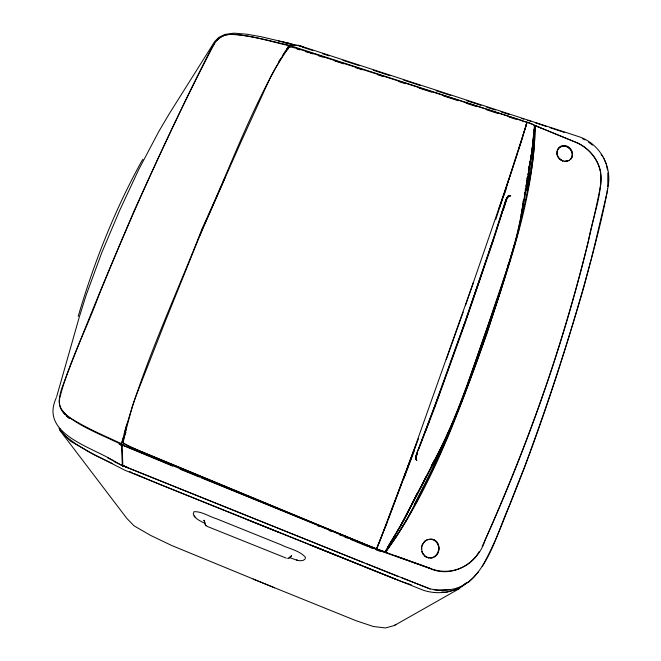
<?xml version="1.0" encoding="UTF-8"?>
<svg xmlns="http://www.w3.org/2000/svg" width="661" height="661" viewBox="0 0 661 661"><rect width="100%" height="100%" fill="white"/><g stroke="black" fill="none" stroke-linecap="round" stroke-linejoin="round"><path stroke-width="0.99" d="M532.832 141.892L531.642 154.17L520.356 220.658L516.985 236.151L509.705 261.169L499.766 291.658L467.377 384.9L455.346 416.686L441.325 447.629L402.648 522.33L384.95 551.836L376.473 548.936L138.38 450.348L125.648 444.547L123.4 442.92L122.905 441.416L123.425 439.482M505.202 201.712L492.982 239.91L464.906 322.097L433.889 408.258L416.595 453.801L415.769 457.809L416.463 460.312L415.868 457.503L417.215 453.008M439.73 392.965L416.868 453.405L415.777 458.164L416.86 460.387L415.802 458.742L416.595 453.801M534.361 130.936L532.345 158.062L526.743 190.137M59.779 428.444L60.052 430.592L126.871 518.464L134.026 525.801L150.402 535.311L171.819 545.556L274.654 587.819M288.865 47.551L288.94 45.634C269.225 41.312 249.635 34.603 229.284 34.43C220.65 34.612 214.974 41.891 211.14 48.782C184.245 101.604 159.276 155.418 134.786 209.388C109.503 268.366 84.74 327.625 62.043 387.643C59.366 395.807 56.838 406.127 63.795 412.968C80.518 427.403 101.951 434.723 121.45 444.564L122.616 446.117M289.237 46.477L289.287 45.328C271.919 41.255 254.609 36.644 236.861 34.521C229.797 33.942 221.584 34.504 216.866 40.552M438.73 548.523C438.846 552.993 435.326 557.43 430.798 557.884M289.807 47.46L289.89 45.526L298.574 45.336L579.581 136.901C599.849 144.04 612.193 165.936 608.004 187.055C602.031 221.071 592.38 254.386 583.671 287.783C561.99 361.418 538.517 434.665 509.383 505.731C497.403 531.791 491.049 562.519 468.509 582.077M421.644 546.92L421.528 549.357L421.627 546.887L423.668 542.408M607.79 186.542L607.806 172.951M534.022 129.267L532.741 144.602M532.146 150.782L534.485 125.226L526.966 122.219L296.971 48.41L289.815 46.791L288.584 47.286L285.089 52.781M557.231 150.923C555.909 156.558 561.511 162.309 567.163 161.119M532.146 150.667L532.196 150.047M532.725 144.66L532.303 148.675M416.042 456.164L415.86 459.139M607.079 192.136L607.599 188.41M532.295 148.915L531.758 152.484M531.799 152.179L535.005 125.54L534.485 125.226M507.879 196.895L508.16 196.119L510.664 195.846L508.16 196.119L505.235 202.2L506.433 198.829L508.111 196.218L506.334 199.151L507.425 197.127L509.201 195.871L507.251 197.259L506.318 199.457L493.503 239.993L465.468 322.138L434.467 408.234L418.62 449.356M523.231 201.423C517.935 242.951 502.054 282.024 489.355 321.618M531.642 153.178L531.114 156.26M376.729 548.663L381.744 536.203M205.026 522.173L204.91 524.214L206.034 525.85M522.545 205.274L522.843 203.571M523.14 201.878L523.446 200.176M525.867 186.402L526.214 184.444M526.569 182.411L526.933 180.379M527.114 179.362L527.577 176.735M528.494 171.521L528.949 168.935L528.412 171.513M529.122 167.977L529.626 165.11M529.792 164.151L530.378 160.846L529.734 164.135M530.527 160.02L531.973 151.84M522.454 205.703L522.76 203.976M524.479 194.144L524.817 192.227M525.148 190.318L525.503 188.327M526.478 182.75L526.784 181.015M527.09 179.263L527.561 176.57M527.875 174.785L528.18 173.025M528.486 171.265L529.651 164.622M529.8 163.771L530.246 161.243M530.395 160.392L530.965 157.12M526.445 182.411L526.817 180.379M527.156 178.478L527.47 176.727M529.048 167.968L529.56 165.093M530.477 160.003L531.799 152.658M529.684 172.628L521.174 214.817M531.171 155.938L531.469 154.302M531.138 155.88L531.452 154.211M528.395 170.563L528.717 168.836M529.081 166.927L529.436 165.01M529.767 163.226L530.238 160.747M530.386 159.921L530.99 156.715M78.172 316.421C93.903 262.855 114.576 210.215 141.644 161.276L142.916 159.301M606.947 193.07L593.983 248.098M495.725 219.634L521.537 140.958L526.966 122.219L525.826 126.144M291.501 555.851L290.823 556.736M591.339 258.658L593.743 249.065M517.803 233.3L512.878 251.213M518.298 231.367C525.792 198.655 534.6 165.63 534.865 131.845C538.492 121.888 525.545 123.276 520.174 119.955L289.89 45.526M416.157 457.098L417.479 452.975M591.099 259.616C572.277 330.368 549.291 399.996 523.958 468.666C510.209 501.261 499.642 535.509 482.224 566.403M126.813 424.089L124.194 433.93M125.193 432.905L132.365 406.3L135.389 397.525L165.2 321.552L202.861 228.169L241.215 141.454L270.762 76.569L275.604 67.695L288.584 47.286M514.869 243.256C494.304 313.306 471.789 383.264 440.705 449.439L403.078 521.397L385.47 552.191M122.88 438.83L121.566 443.738L122.715 445.795L123.557 442.994M122.905 441.416L126.325 428.667M526.652 123.334L526.842 122.649M503.302 210.338L507.185 197.928M416.166 455.867L416.868 453.405M525.148 128.804L526.71 123.425M518.257 150.468L526.338 124.4M525.09 128.788L504.797 191.516M512.597 252.155L501.154 289.411L486.331 334.003M124.516 437.078L123.111 441.779L123.574 443.234L130.531 447.1L369.061 546.06L385.446 552.224M125.086 435.194L125.929 432.368M56.392 397.575C39.247 433.806 91.482 446.77 113.956 461.056M502.74 210.198L499.278 221.369M56.689 396.6L79.452 316.479L86.104 295.277L101.802 252.593L119.691 210.355L138.752 169.513L158.913 131.291L169.423 113.518L214.718 41.486L218.816 37.388L224.922 34.413L233.92 33.149L246.685 34.215L260.69 36.628L289.576 43.419M422.379 544.515L421.544 546.895L421.991 551.819M496.601 229.4L506.433 198.829M507.888 265.656L508.813 262.781M415.868 457.503L416.38 459.833M504.12 195.202L506.739 187.121M507.747 182.833L517.58 152.683M509.102 178.478L499.394 207.926M507.615 183.023L465.501 305.374M488.512 253.642L496.692 229.417M493.213 239.951L466.443 318.123M489.561 320.99C472.119 370.127 456.743 420.454 431.228 466.187M483.455 268.787L470.558 306.44M503.467 195.449L499.08 208.116M473.268 282.817L412.241 454.636M468.236 313.19L451.174 360.947M463.179 312.091L446.249 359.576M485.992 334.953L462.336 400.186L448.488 434.814L437.574 459.395L421.28 492.767L406.961 519.637L397.352 535.113L385.132 552.348L201.233 477.804M465.154 322.097L461.989 331.012M380.009 540.301L413.72 450.472M445.522 376.654L451.273 360.939M445.63 376.646L434.054 408.234M388.222 519.216L407.217 468.55M409.795 461.403L410.977 458.147M415.802 445.266L407.143 468.575M376.795 548.258L376.473 548.936L386.379 524.52L418.454 438.706M409.894 461.378L403.491 478.324M557.132 151.286L557.909 149.089M414.389 450.579L403.904 478.424M387.354 521.678L381.612 536.253M425.767 430.592L429.551 420.627M287.56 558.405L288.981 558.124L289.361 557.107M455.057 416.661L456.164 413.786M377.233 547.333L380.083 540.293M199.382 236.605L224.889 178.173M448.398 432.748L449.15 430.906M376.704 548.382L377.092 547.457M451.67 424.775L453.553 420.297M447.266 435.508L431.939 469.45L414.191 504.888M506.318 199.457L507.251 197.259L509.598 195.896L508.16 196.119L507.185 197.457L508.978 195.887M447.72 433.831L449.397 430.154M540.624 127.846L534.799 125.474L534.592 125.912M534.832 125.904L534.881 125.797M534.782 125.507L535.08 125.582M482.183 546.515C526.908 448.232 562.998 345.893 588.464 240.918C592.355 217.965 602.51 195.317 600.527 171.753C598.056 157.938 587.356 146.725 574.5 141.735L534.881 125.499M444.779 440.259L438.045 453.686M415.86 458.751L416.124 458.23M423.957 486.513C413.398 507.929 402.095 529.073 387.949 548.366M410.555 506.483L400.888 525.206L387.677 547.077M411.382 504.839L413.86 499.923M414.703 498.262L417.669 492.371M401.987 523.248L408.143 511.399M406.028 515.654L411.142 505.657M411.563 504.839L414.497 499.121M414.926 498.278L421.123 486.182M421.561 485.331L423.742 481.068M424.18 480.217L425.924 476.821M431.98 464.997L434.335 460.411M403.565 520.513L411.225 505.657M411.646 504.839L429.633 469.963M430.08 469.095L435.021 459.535M435.872 457.883L437.574 454.586M506.293 199.308L507.425 197.127L509.201 195.871M403.061 521.248L403.945 519.596M287.593 49.823L288.551 48.121M401.888 523.529L402.318 522.785M286.94 48.782L288.94 45.634C252.932 102.653 230.739 167.167 202.349 228.078C174.578 299.549 140.933 369.317 121.566 443.738C104.174 435.649 86.393 428.171 70.149 417.892C63.853 413.687 57.912 406.953 59.54 398.831C68.504 362.914 86.277 329.699 98.985 295.004C133.679 209.694 171.62 125.491 214.271 43.89M398.228 529.75L402.367 522.801M422.288 544.548L425.387 540.69M282.9 55.127L284.924 51.946M278.802 61.531L280.859 58.317M291.319 555.752L288.981 558.124M479.06 551.72C469.632 568.741 447.621 575.888 429.89 568.212L395.27 555.769M386.743 550.084L387.544 548.936M385.132 552.348L385.479 551.869M305.134 558.644L305.506 557.363C299.474 550.382 289.196 548.919 281.231 544.838L216.494 518.761C209.066 516.555 201.803 511.292 193.921 511.688L193.673 512.969M304.919 559.322C300.615 562.891 294.327 558.892 289.708 557.694M385.95 551.819C432.757 486.281 459.709 409.002 486.827 333.921C508.21 266.466 534.187 197.738 535.088 126.069M570.236 159.475C572.98 156.781 572.74 152.005 570.212 149.262M570.352 159.516C577.119 152.79 565.783 141.297 558.917 147.89M557.793 149.485C560.107 145.47 566.039 145.139 569.228 148.279M478.415 571.939L473.846 577.268L468.69 581.969L462.766 585.82M435.095 556.331C440.49 552.365 440.052 543.012 433.996 539.93M423.643 542.541L425.32 540.863L428.782 539.376M385.735 551.753L385.28 552.175L387.206 552.869M465.658 583.225C454.363 593.033 437.433 594.842 423.478 590.306L364.418 566.708M466.063 565.527L467.418 564.362M467.459 582.159L458.891 588.811L445.82 592.396L441.796 591.917M253.138 579.102L356.105 620.729L373.44 626.529L385.545 627.95L394.32 625.529L395.799 624.389M568.683 160.59C576.062 157.161 571.947 145.726 564.519 145.635C556.479 144.974 554.249 156.715 561.015 160.177M425.271 540.748L427.419 539.516M394.32 625.529L458.858 588.926M456.429 588.307L462.94 585.72M569.022 160.425L564.899 161.441M568.774 160.648L564.932 161.507M430.823 558.016C441.011 557.471 441.978 540.624 431.815 539.202M433.236 557.562L428.526 557.892M427.295 539.583L431.972 539.136M456.602 588.207C449.133 590.306 441.259 590.86 433.575 589.744M450.083 589.629L438.226 590.141L429.939 588.943L366.929 563.841M289.287 45.328C291.832 44.518 297.153 46.138 298.574 45.336L303.473 47.171L298.565 45.469M430.038 557.843L426.37 557.049L422.999 553.943M429.518 539.211L431.013 539.293M123.747 465.98L122.905 465.856L126.383 466.806M296.574 559.983L297.582 560.206M297.979 45.559L278.405 40.957M293.104 44.518L283.429 42.254L289.535 43.692M124.342 445.944L158.871 460.345M124.483 466.245L122.872 465.807L128.284 467.74L122.839 465.757L122.103 444.82L375.134 548.969L429.807 568.46C452.521 578.755 478.209 563.139 485.017 540.31C510.788 482.166 534.071 422.9 553.811 362.426C572.434 304.688 588.505 246.057 600.436 186.559C604.418 167.696 592.347 148.155 574.492 141.743L535.575 125.78M527.726 120.376L528.833 120.699M296.938 49.021L299.788 49.881M286.287 558.14L207.414 526.503L206.273 525.586M521.479 118.451L523.909 119.203M305.465 51.608L308.216 52.467M310.059 53.045L312.81 53.913M529.758 120.98L530.882 121.335M318.412 55.689L323.097 57.185M334.846 60.969L343.662 63.811M355.411 67.587L362.269 69.793M377.935 74.842L382.835 76.42M398.5 81.46L405.358 83.666M419.066 88.078L431.798 92.176M443.548 95.961L458.238 100.687M466.071 103.215L476.845 106.677M486.636 109.833L497.411 113.295M509.16 117.08L516.018 119.286M506.673 113.717L509.3 114.568M302.325 47.096L308.943 49.253M309.885 49.558L312.81 50.517M322.518 53.681L329.178 55.846M342.885 60.316L359.567 65.753M373.3 70.231L389.982 75.676M403.714 80.155L420.396 85.591M436.095 90.706L450.81 95.506M466.509 100.621L475.342 103.504M476.325 103.827L481.068 105.372M486.769 107.231L495.312 110.015M501.005 111.874L505.797 113.428M430.088 588.844L402.037 577.921M550.026 127.697L564.676 132.522M125.119 466.327L126.73 466.864M535.36 122.814L546.432 126.507M426.337 557.165L428.659 557.958M411.332 584.811L401.698 581.614L247.627 519.81M431.765 539.335C435.748 540.07 438.45 543.805 438.764 547.713M378.042 550.572L380.934 551.563M386.148 552.489L429.89 568.212M376.167 549.911L377.076 550.241M395.765 579.292L125.193 470.384L88.938 451.843L75.594 443.795L64.836 435.673L58.994 428.212M384.95 551.836L385.561 552.075M398.591 576.714L122.839 465.757L364.013 562.792M314.041 546.317L361.881 565.642M279.76 532.725L159.648 484.348L134.125 473.483M309.703 544.747L337.358 555.868M180.222 469.244L199.325 477.027M369.54 547.209L372.374 548.374M122.88 445.192L124.755 445.968M317.809 525.817L319.693 526.594M329.079 530.477L330.954 531.254M339.424 534.757L342.249 535.922M344.133 536.707L347.893 538.261M350.718 539.426L367.656 546.432M159.822 460.75L172.719 466.145M129.399 471.467L132.233 472.673M119.178 444.175L122.715 445.795M120.905 445.167L122.673 445.977M112.04 463.369L94.787 455.173L70.57 441.218L60.052 430.476M205.084 523.471C200.721 521.099 194.499 518.935 193.21 513.564M562.908 161.028L559.38 158.805M561.652 160.483L562.924 161.094M582.738 138.785L584.993 139.909M122.963 465.964L114.394 461.527L122.417 465.666M107.917 457.966L116.055 462.122M204.654 520.876L204.109 520.422L204.538 521.959M298.565 45.601L299.21 45.981M424.412 555.86L426.452 557.223M588.455 142.074L592.487 145.114M66.232 415.645L69.298 418.206M66.166 415.662L69.231 418.239M194.061 515.935L195.606 517.679M424.519 555.909L421.908 551.803M62.142 410.291L64.91 414.216L62.076 410.291M601.18 154.269L602.832 156.806M421.999 551.753L423.015 554.05M603.931 158.5L606.17 164.077M606.393 165.06L607.509 169.96M122.343 465.608L121.45 444.564M556.959 153.253L557.281 155.261M205.571 524.702L205.612 525.388M204.381 520.909L204.084 520.29L204.381 520.909"/></g></svg>
